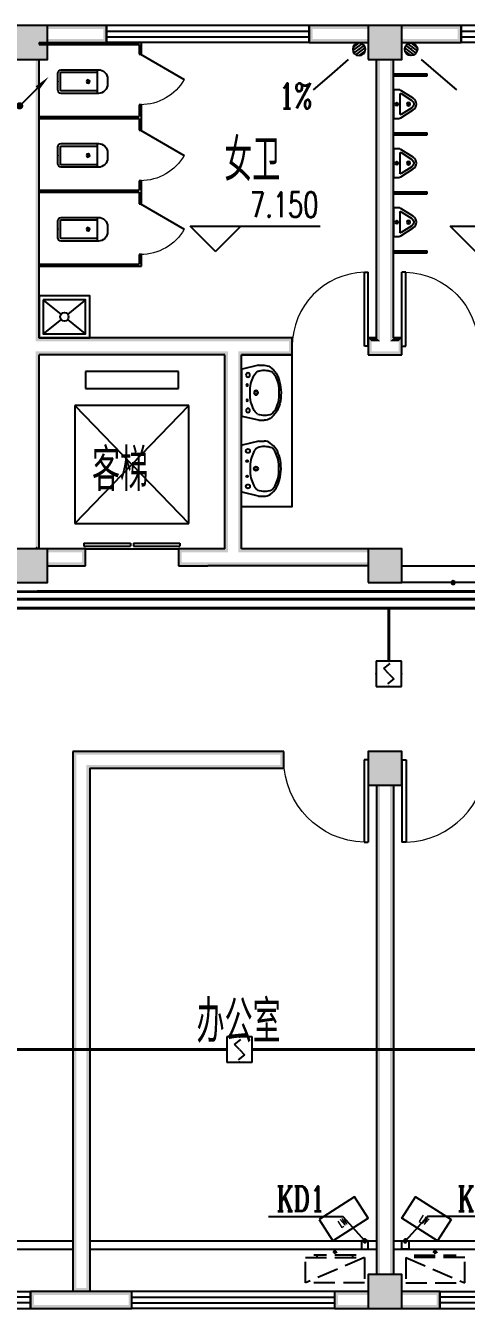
# Model space of a CAD drawing. Extents: x 6250600 to 6678662, y -692028 to -290561.
# Drawn here: x 6572943 to 6578165, y -496688 to -481488 of the extents above; entities that cross this region are included whole.
import ezdxf
from ezdxf.enums import TextEntityAlignment as Align

# ---------------------------------------------------------------- set-up
doc = ezdxf.new("R2010")
doc.units = 0
doc.header["$LTSCALE"] = 1000
doc.header["$MEASUREMENT"] = 0
doc.linetypes.add('DASH', pattern=[0.35, 0.25, -0.1])
doc.layers.get('0').update_dxf_attribs({"linetype": 'CONTINUOUS'})
for name, color, linetype in [('EQUIP-消防', 3, 'CONTINUOUS'), ('LWIRE', 4, 'CONTINUOUS'), ('PUB_HATCH', 8, 'CONTINUOUS'), ('WIRE-消防', 5, 'CONTINUOUS'), ('WIRE-照明', 1, 'CONTINUOUS'), ('建筑底图', 251, 'CONTINUOUS'), ('排水', 221, 'CONTINUOUS')]:
    doc.layers.add(name, color=color, linetype=linetype)
doc.styles.add('_TCH_AXIS', font='COMPLEX', dxfattribs={"bigfont": 'GBCBIG'})
doc.styles.add('_TCH_DIM', font='SIMPLEX', dxfattribs={"bigfont": 'GBCBIG'})
doc.styles.add('_TCH_LABEL', font='COMPLEX', dxfattribs={"bigfont": 'GBCBIG'})
doc.styles.add('DIM_FONT', font='SIMPLEX', dxfattribs={"width": 0.7, "bigfont": 'GBCBIG'})
doc.styles.add('schuco', font='sceie.shx', dxfattribs={"width": 0.7, "bigfont": 'sceic.shx'})
doc.styles.get("Standard").update_dxf_attribs({"font": 'GBENOR', "bigfont": 'GBCBIG'})
doc.styles.add('TG_LINETYPE', font='SIMPLEX', dxfattribs={"width": 0.8, "height": 3, "bigfont": 'HZTXT'})
doc.linetypes.add('TG_F', pattern='A,2,-0.4,["F",TG_LINETYPE,S=0.1,R=0,X=-0.28,Y=-0.15],0', length=2.4)

# ---------------------------------------------------------------- blocks, each defined once
blk = doc.blocks.new('$Equip$00002649')
for p, q in [((-0.5, 0.5), (-0.5, -0.5)), ((0.5, 0.5), (-0.5, 0.5)), ((-0.2, 0.2), (0.05, 0.4)), ((0, 0), (-0.2, 0.2)), ((0, 0), (0.2, -0.2)), ((0.5, -0.5), (0.5, 0.5)), ((-0.5, -0.5), (0.5, -0.5)), ((0.2, -0.2), (-0.05, -0.4))]:
    blk.add_line(p, q)
at = {"const_width": 0.04}
blk.add_lwpolyline([(-0.5, 0.5), (0.5, 0.5), (0.5, -0.5), (-0.5, -0.5), (-0.5, 0.5), (0.5, 0.5)], dxfattribs=at)
for p in [(-0.5, 0), (0, 0.5), (0.5, 0), (0, -0.5)]:
    blk.add_point(p)
at = {"color": 7, "flags": 1}
for tag, height, p in [('A', 0.00002, (0, 0)), ('B', 0.4, (0.762, -0.208))]:
    blk.add_attdef(tag, text='', height=height, dxfattribs=at).set_placement(p, align=Align.MIDDLE_CENTER)
blk = doc.blocks.new('$TelecSys$00000079')
for p, q in [((0.7, 0.7), (0, 0)), ((0.104, 0.104), (0.104, 0.104)), ((-0.104, -0.104), (-0.104, -0.104))]:
    blk.add_line(p, q)
at = {"const_width": 0.142}
blk.add_lwpolyline([(-0.071, 0, 1), (0.071, 0, 1)], format="xyb", close=True, dxfattribs=at)
blk.add_solid([(0.63, 0.77), (0.77, 0.63), (1.15, 1.15)])
at = {"width": 0.8, "flags": 9}
blk.add_attdef('A', (0, 0), '', height=0.00002, dxfattribs=at)
blk = doc.blocks.new('_LV12')
for p, q in [((-250, -50), (-39, -219)), ((39, -219), (250, -50)), ((-250, -450), (-39, -281)), ((39, -281), (250, -450))]:
    blk.add_line(p, q)
for points in [[(300, -500), (300, 0), (-300, 0), (-300, -500)], [(250, -450), (250, -50), (-250, -50), (-250, -450)]]:
    blk.add_lwpolyline(points, close=True)
blk.add_circle((0, -250), 50)
blk = doc.blocks.new('$plan$00000344')
for p, q in [((-280, -10), (-280, 0)), ((280, 0), (280, -10)), ((-251, -189), (-251, -186)), ((-248, -183), (-250, -185))]:
    blk.add_line(p, q)
for points in [[(-280, 0), (280, 0)], [(-326, -200), (-280, -5)], [(326, -204), (280, -5)]]:
    blk.add_lwpolyline(points)
for points in [[(253, -188, 0.098208), (193, -141, 0.066287), (110, -111, 0.052428), (0, -100, 0.052428), (-110, -111, 0.066287), (-193, -141, 0.093876), (-251, -186, 0.171377)], [(-326, -200, 0.008223), (-326, -204, 0.149285)], [(-326, -266, 0.149285), (-304, -337, 0.107079), (-231, -408, 0.075625), (-131, -450, 0.062436), (-1, -467, 0.062436), (130, -452, 0.075625), (230, -410, 0.107079), (304, -339, 0.149285), (326, -268, 0.005205), (326, -266, 0.086596)], [(-250, -358, 0.091341), (-193, -401, 0.066287), (-110, -431, 0.052428), (0, -442, 0.052428), (110, -431, 0.066287), (193, -401, 0.091756), (250, -358, 0.171377)]]:
    blk.add_lwpolyline(points, format="xyb")
at = {"flags": 128}
for points in [[(-326, -204), (-326, -268)], [(326, -204), (326, -268)]]:
    blk.add_lwpolyline(points, dxfattribs=at)
for points in [[(-253, -188, 0.172546), (-250, -358, 0.726395)], [(253, -188, -0.172546), (250, -358, -0.726395)]]:
    blk.add_lwpolyline(points, format="xyb", dxfattribs=at)
for centre, radius in [((-210, -75), 24), ((-210, -75), 24), ((-210, -75), 24), ((-90, -65), 10), ((0, -170), 25), ((90, -65), 10), ((210, -75), 24)]:
    blk.add_circle(centre, radius)
at = {"lineweight": 13}
blk.add_circle((0, -170), 15, dxfattribs=at)
blk.add_arc((-250, -186), 1, 131.3224, 180)
blk = doc.blocks.new('$lvtry$00000200')
at = {"color": 0}
for p, q in [((-110, -40), (-110, -470)), ((100, -30), (-100, -30)), ((110, -470), (110, -40))]:
    blk.add_line(p, q, dxfattribs=at)
blk.add_lwpolyline([(100, 0), (-100, 0, 0.414214), (-140, -40), (-140, -480, 0.414214), (-30, -590), (30, -590, 0.414214), (140, -480), (140, -40, 0.414214)], format="xyb", close=True, dxfattribs=at)
blk.add_lwpolyline([(140, -470), (-140, -470)], dxfattribs=at)
blk.add_circle((0, -359), 20, dxfattribs=at)
for centre, start, end in [((-100, -40), 90, 180), ((100, -40), 0, 90)]:
    blk.add_arc(centre, 10, start, end, dxfattribs=at)
for p in [(0, 0), (0, -359)]:
    blk.add_point(p, dxfattribs=at)
blk = doc.blocks.new('$TCHSYS$APDOOR2D')
blk.add_line((0.5, 0), (0, 0.866))
at = {"lineweight": 13}
blk.add_arc((0.5, 0), 1, 120, 180, dxfattribs=at)
blk = doc.blocks.new('$lvtry$00000221')
at = {"color": 0}
for p, q in [((-124, -91), (-43, -216)), ((-116, -76), (116, -76)), ((43, -216), (124, -91))]:
    blk.add_line(p, q, dxfattribs=at)
blk.add_lwpolyline([(69, -231, -0.57735), (-69, -231), (-162, -88, -0.145378), (-170, -61), (-170, 0), (170, 0), (170, -61, -0.145378), (162, -88)], format="xyb", close=True, dxfattribs=at)
for centre, radius in [((0, -38), 17.7), ((0, -177), 20)]:
    blk.add_circle(centre, radius, dxfattribs=at)
for centre, radius, start, end in [((-116, -86), 10, 90, 213.0863), ((116, -86), 10, 326.9137, 90), ((0, -191), 50, 210, 330)]:
    blk.add_arc(centre, radius, start, end, dxfattribs=at)
for p in [(0, -38), (0, -177)]:
    blk.add_point(p, dxfattribs=at)
blk = doc.blocks.new('A$C2E081725')
at = {"linetype": 'DASH'}
for p, q in [((700, 94), (0, 394)), ((600, 64), (100, 64)), ((138, 94), (138, 64)), ((350, 8), (327, 39)), ((350, 49), (350, 0)), ((350, 8), (373, 39)), ((563, 94), (563, 64))]:
    blk.add_line(p, q, dxfattribs=at)
blk.add_lwpolyline([(0, 394), (0, 94), (700, 94), (700, 394)], close=True, dxfattribs=at)
blk = doc.blocks.new('$lvtry$00000171')
at = {"layer": '排水'}
for p, q in [((-74, 11), (-11, 74)), ((-70, -27), (27, 70)), ((-53, -53), (53, 53)), ((-27, -70), (70, 27)), ((11, -74), (74, -11))]:
    blk.add_line(p, q, dxfattribs=at)
blk.add_circle((0, 0), 75, dxfattribs=at)
blk.add_point((0, 0), dxfattribs=at)
blk = doc.blocks.new('_FZH')
blk.add_lwpolyline([(-0.5, -0.5), (0.5, -0.5), (0.5, 0.5), (-0.5, 0.5)], close=True)
at = {"layer": 'PUB_HATCH'}
blk.add_solid([(-0.5, -0.5), (0.5, -0.5), (-0.5, 0.5), (0.5, 0.5)], dxfattribs=at)
blk = doc.blocks.new('$WINLIB2D$00000001')
at = {"color": 0}
for points in [[(-0.5, 0.5), (-0.5, -0.5)], [(-0.5, 0.5), (0.5, 0.5)], [(0.5, -0.5), (0.5, 0.5)], [(0.5, 0.1667), (-0.5, 0.1667)], [(0.5, -0.1667), (-0.5, -0.1667)], [(-0.5, -0.5), (0.5, -0.5)]]:
    blk.add_lwpolyline(points, dxfattribs=at)
blk = doc.blocks.new('$DorLib2D$00000001')
for p, q in [((0.45, 0.975), (0.5, 0.975)), ((0.45, 0), (0.45, 0.975)), ((0.5, 0), (0.5, 0.975)), ((0.5, 0), (0.45, 0))]:
    blk.add_line(p, q)
at = {"lineweight": 13}
blk.add_arc((0.475, 0), 0.975, 91.4693, 180, dxfattribs=at)
blk = doc.blocks.new('$TCHSYS$LDOR22D')
for p, q in [((-0.517, 0.833), (-0.017, 0.833)), ((-0.517, 0.833), (-0.517, 0.667)), ((-0.017, 0.833), (-0.017, 0.667)), ((0.017, 0.833), (0.017, 0.667)), ((0.017, 0.833), (0.517, 0.833)), ((0.517, 0.833), (0.517, 0.667)), ((-0.517, 0.667), (-0.017, 0.667)), ((0.017, 0.667), (0.517, 0.667)), ((-0.5, 0.5), (0.5, 0.5))]:
    blk.add_line(p, q)

msp = doc.modelspace()

# ---------------------------------------------------------------- hatches: boundary and pattern name
at = {"layer": '建筑底图'}
for points in [[(6573202.6, -481487.6), (6572802.6, -481487.6), (6572842.6, -481527.6), (6573162.6, -481527.6)], [(6573202.6, -481887.6), (6573202.6, -481487.6), (6573162.6, -481527.6), (6573162.6, -481847.6)], [(6573202.6, -481487.6), (6573202.6, -481527.6), (6573862.6, -481527.6), (6573902.6, -481487.6)], [(6573902.6, -481687.6), (6573902.6, -481487.6), (6573862.6, -481527.6), (6573862.6, -481647.6)], [(6577002.6, -481527.6), (6577002.6, -481487.6), (6576302.6, -481487.6), (6576342.6, -481527.6)], [(6576302.6, -481487.6), (6576302.6, -481687.6), (6576342.6, -481647.6), (6576342.6, -481527.6)], [(6577402.6, -481487.6), (6577002.6, -481487.6), (6577042.6, -481527.6), (6577362.6, -481527.6)], [(6577002.6, -481487.6), (6577002.6, -481887.6), (6577042.6, -481847.6), (6577042.6, -481527.6)], [(6577402.6, -481887.6), (6577402.6, -481487.6), (6577362.6, -481527.6), (6577362.6, -481847.6)], [(6577402.6, -481487.6), (6577402.6, -481527.6), (6578062.6, -481527.6), (6578102.6, -481487.6)], [(6578102.6, -481687.6), (6578102.6, -481487.6), (6578062.6, -481527.6), (6578062.6, -481647.6)], [(6573202.6, -481647.6), (6573202.6, -481687.6), (6573902.6, -481687.6), (6573862.6, -481647.6)], [(6577002.6, -481687.6), (6577002.6, -481647.6), (6576342.6, -481647.6), (6576302.6, -481687.6)], [(6577402.6, -481647.6), (6577402.6, -481687.6), (6578102.6, -481687.6), (6578062.6, -481647.6)], [(6572802.6, -481887.6), (6573202.6, -481887.6), (6573162.6, -481847.6), (6572842.6, -481847.6)], [(6573102.6, -481887.6), (6573062.6, -481887.6), (6573062.6, -485227.6), (6573102.6, -485187.6)], [(6577002.6, -481887.6), (6577402.6, -481887.6), (6577362.6, -481847.6), (6577042.6, -481847.6)], [(6577142.6, -481887.6), (6577102.6, -481887.6), (6577102.6, -485187.6), (6577142.6, -485227.6)], [(6577302.6, -481887.6), (6577262.6, -481887.6), (6577262.6, -485227.6), (6577302.6, -485187.6)], [(6575102.6, -485187.6), (6573102.6, -485187.6), (6573062.6, -485227.6), (6575102.6, -485227.6)], [(6575402.6, -485187.6), (6575102.6, -485187.6), (6575102.6, -485227.6), (6575402.6, -485227.6)], [(6576102.6, -485187.6), (6575402.6, -485187.6), (6575402.6, -485227.6), (6576062.6, -485227.6)], [(6576102.6, -485387.6), (6576102.6, -485187.6), (6576062.6, -485227.6), (6576062.6, -485347.6)], [(6577102.6, -485187.6), (6577002.6, -485187.6), (6577042.6, -485227.6), (6577142.6, -485227.6)], [(6577002.6, -485187.6), (6577002.6, -485387.6), (6577042.6, -485347.6), (6577042.6, -485227.6)], [(6577402.6, -485187.6), (6577302.6, -485187.6), (6577262.6, -485227.6), (6577362.6, -485227.6)], [(6577402.6, -485387.6), (6577402.6, -485187.6), (6577362.6, -485227.6), (6577362.6, -485347.6)], [(6575102.6, -485387.6), (6573102.6, -485387.6), (6573062.6, -485347.6), (6575102.6, -485347.6)], [(6573062.6, -487687.6), (6573102.6, -487687.6), (6573102.6, -485387.6), (6573062.6, -485347.6)], [(6575302.6, -485387.6), (6575102.6, -485387.6), (6575102.6, -485347.6), (6575342.6, -485347.6)], [(6575302.6, -487687.6), (6575302.6, -485387.6), (6575342.6, -485347.6), (6575342.6, -487727.6)], [(6575502.6, -487687.6), (6575502.6, -485387.6), (6575462.6, -485347.6), (6575462.6, -487727.6)], [(6575502.6, -485387.6), (6576102.6, -485387.6), (6576062.6, -485347.6), (6575462.6, -485347.6)], [(6577002.6, -485387.6), (6577202.6, -485387.6), (6577202.6, -485347.6), (6577042.6, -485347.6)], [(6577202.6, -485387.6), (6577402.6, -485387.6), (6577362.6, -485347.6), (6577202.6, -485347.6)], [(6573202.6, -487687.6), (6572802.6, -487687.6), (6572842.6, -487727.6), (6573162.6, -487727.6)], [(6573046, -487687.6), (6573102.6, -487687.6), (6573074.3, -487659.3)], [(6573202.6, -488087.6), (6573202.6, -487687.6), (6573162.6, -487727.6), (6573162.6, -488047.6)], [(6573202.6, -487687.6), (6573202.6, -487727.6), (6573612.6, -487727.6), (6573652.6, -487687.6)], [(6573652.6, -487887.6), (6573652.6, -487687.6), (6573612.6, -487727.6), (6573612.6, -487847.6)], [(6575102.6, -487687.6), (6574752.6, -487687.6), (6574792.6, -487727.6), (6575102.6, -487727.6)], [(6574752.6, -487687.6), (6574752.6, -487887.6), (6574792.6, -487847.6), (6574792.6, -487727.6)], [(6575302.6, -487687.6), (6575102.6, -487687.6), (6575102.6, -487727.6), (6575342.6, -487727.6)], [(6577002.6, -487727.6), (6577002.6, -487687.6), (6575502.6, -487687.6), (6575462.6, -487727.6)], [(6577402.6, -487687.6), (6577002.6, -487687.6), (6577042.6, -487727.6), (6577362.6, -487727.6)], [(6577002.6, -487687.6), (6577002.6, -488087.6), (6577042.6, -488047.6), (6577042.6, -487727.6)], [(6577402.6, -488087.6), (6577402.6, -487687.6), (6577362.6, -487727.6), (6577362.6, -488047.6)], [(6573202.6, -487847.6), (6573202.6, -487887.6), (6573652.6, -487887.6), (6573612.6, -487847.6)], [(6574752.6, -487887.6), (6575102.6, -487887.6), (6575102.6, -487847.6), (6574792.6, -487847.6)], [(6575402.6, -487887.6), (6575102.6, -487887.6), (6575102.6, -487847.6), (6575402.6, -487847.6)], [(6577002.6, -487887.6), (6577002.6, -487847.6), (6575402.6, -487847.6), (6575402.6, -487887.6)], [(6572802.6, -488087.6), (6573202.6, -488087.6), (6573162.6, -488047.6), (6572842.6, -488047.6)], [(6577002.6, -488087.6), (6577402.6, -488087.6), (6577362.6, -488047.6), (6577042.6, -488047.6)], [(6576002.6, -490087.6), (6573502.6, -490087.6), (6573542.6, -490127.6), (6575962.6, -490127.6)], [(6573502.6, -490087.6), (6573502.6, -496487.6), (6573542.6, -496487.6), (6573542.6, -490127.6)], [(6576002.6, -490287.6), (6576002.6, -490087.6), (6575962.6, -490127.6), (6575962.6, -490247.6)], [(6577402.6, -490087.6), (6577002.6, -490087.6), (6577042.6, -490127.6), (6577362.6, -490127.6)], [(6577002.6, -490087.6), (6577002.6, -490487.6), (6577042.6, -490447.6), (6577042.6, -490127.6)], [(6577402.6, -490487.6), (6577402.6, -490087.6), (6577362.6, -490127.6), (6577362.6, -490447.6)], [(6573702.6, -490287.6), (6576002.6, -490287.6), (6575962.6, -490247.6), (6573662.6, -490247.6)], [(6573702.6, -490287.6), (6573702.6, -496487.6), (6573662.6, -496487.6), (6573662.6, -490247.6)], [(6577002.6, -490487.6), (6577402.6, -490487.6), (6577362.6, -490447.6), (6577042.6, -490447.6)], [(6577102.6, -496287.6), (6577142.6, -496287.6), (6577142.6, -490487.6), (6577102.6, -490487.6)], [(6577262.6, -496287.6), (6577302.6, -496287.6), (6577302.6, -490487.6), (6577262.6, -490487.6)], [(6577402.6, -496287.6), (6577002.6, -496287.6), (6577042.6, -496327.6), (6577362.6, -496327.6)], [(6577002.6, -496287.6), (6577002.6, -496687.6), (6577042.6, -496647.6), (6577042.6, -496327.6)], [(6577402.6, -496687.6), (6577402.6, -496287.6), (6577362.6, -496327.6), (6577362.6, -496647.6)], [(6573602.6, -496487.6), (6573002.6, -496487.6), (6573042.6, -496527.6), (6573602.6, -496527.6)], [(6573002.6, -496487.6), (6573002.6, -496687.6), (6573042.6, -496647.6), (6573042.6, -496527.6)], [(6573702.6, -496487.6), (6573502.6, -496487.6), (6573502.6, -496447.6), (6573702.6, -496447.6)], [(6574202.6, -496487.6), (6573602.6, -496487.6), (6573602.6, -496527.6), (6574162.6, -496527.6)], [(6574202.6, -496687.6), (6574202.6, -496487.6), (6574162.6, -496527.6), (6574162.6, -496647.6)], [(6577002.6, -496527.6), (6577002.6, -496487.6), (6576602.6, -496487.6), (6576642.6, -496527.6)], [(6576602.6, -496487.6), (6576602.6, -496687.6), (6576642.6, -496647.6), (6576642.6, -496527.6)], [(6577402.6, -496487.6), (6577402.6, -496527.6), (6577812.6, -496527.6), (6577852.6, -496487.6)], [(6577852.6, -496687.6), (6577852.6, -496487.6), (6577812.6, -496527.6), (6577812.6, -496647.6)], [(6573002.6, -496687.6), (6573602.6, -496687.6), (6573602.6, -496647.6), (6573042.6, -496647.6)], [(6573602.6, -496687.6), (6574202.6, -496687.6), (6574162.6, -496647.6), (6573602.6, -496647.6)], [(6577002.6, -496687.6), (6577002.6, -496647.6), (6576642.6, -496647.6), (6576602.6, -496687.6)], [(6577002.6, -496687.6), (6577402.6, -496687.6), (6577362.6, -496647.6), (6577042.6, -496647.6)], [(6577402.6, -496647.6), (6577402.6, -496687.6), (6577852.6, -496687.6), (6577812.6, -496647.6)]]:
    msp.add_hatch(color=256, dxfattribs=at).paths.add_polyline_path(points)

# ---------------------------------------------------------------- linework, layer by layer
at = {"layer": 'WIRE-消防', "color": 3, "linetype": 'TG_F', "const_width": 35}
msp.add_lwpolyline([(6570589.3, -488284.1), (6581397.4, -488284.1)], dxfattribs=at)
at = {"layer": 'WIRE-消防', "color": 5, "linetype": 'Continuous', "const_width": 35}
for points in [[(6570628.5, -488391), (6581397.4, -488391)], [(6577247, -489017.1), (6577247, -488391)], [(6575326.2, -493621.6), (6572108.5, -493621.6)], [(6580577.1, -493621.6), (6575626.2, -493621.6)]]:
    msp.add_lwpolyline(points, dxfattribs=at)
at = {"layer": 'WIRE-照明', "color": 1, "linetype": 'DASH', "const_width": 35}
msp.add_lwpolyline([(6570576.6, -488195.4), (6581397.4, -488192)], dxfattribs=at)
at = {"layer": '建筑底图'}
for p, q in [((6573902.6, -481487.6), (6573202.6, -481487.6)), ((6573902.6, -481687.6), (6573902.6, -481487.6)), ((6577002.6, -481487.6), (6576302.6, -481487.6)), ((6576302.6, -481487.6), (6576302.6, -481687.6)), ((6578102.6, -481487.6), (6577402.6, -481487.6)), ((6578102.6, -481687.6), (6578102.6, -481487.6)), ((6573102.6, -481687.6), (6573102.6, -481712.6)), ((6573102.6, -481687.6), (6574315.1, -481687.6)), ((6573202.6, -481687.6), (6573902.6, -481687.6)), ((6574315.1, -481825.1), (6574315.1, -481687.6)), ((6576302.6, -481687.6), (6577002.6, -481687.6)), ((6577402.6, -481687.6), (6578102.6, -481687.6)), ((6573102.6, -481712.6), (6574290.1, -481712.6)), ((6574290.1, -481712.6), (6574290.1, -481825.1)), ((6574290.1, -481825.1), (6574315.1, -481825.1)), ((6573102.6, -485187.6), (6573102.6, -481887.6)), ((6577102.6, -485187.6), (6577102.6, -481887.6)), ((6577302.6, -485187.6), (6577302.6, -481887.6)), ((6577302.6, -482082), (6577302.6, -482057)), ((6577302.6, -482057), (6577702.6, -482057)), ((6577302.6, -482082), (6577702.6, -482082)), ((6577702.6, -482082), (6577702.6, -482057)), ((6574290.1, -482425.1), (6574290.1, -482562.6)), ((6574315.1, -482425.1), (6574290.1, -482425.1)), ((6574315.1, -482575.1), (6574315.1, -482425.1)), ((6573102.6, -482562.6), (6573102.6, -482587.6)), ((6573102.6, -482562.6), (6574290.1, -482562.6)), ((6573102.6, -482587.6), (6574290.1, -482587.6)), ((6574290.1, -482587.6), (6574290.1, -482725.1)), ((6574315.1, -482725.1), (6574315.1, -482575.1)), ((6574290.1, -482725.1), (6574315.1, -482725.1)), ((6577302.6, -482781.4), (6577302.6, -482756.4)), ((6577302.6, -482756.4), (6577702.6, -482756.4)), ((6577302.6, -482781.4), (6577702.6, -482781.4)), ((6577702.6, -482781.4), (6577702.6, -482756.4)), ((6574290.1, -483325.1), (6574290.1, -483437.6)), ((6574315.1, -483325.1), (6574290.1, -483325.1)), ((6574315.1, -483450.1), (6574315.1, -483325.1)), ((6573102.6, -483437.6), (6573102.6, -483462.6)), ((6573102.6, -483437.6), (6574290.1, -483437.6)), ((6573102.6, -483462.6), (6574290.1, -483462.6)), ((6574290.1, -483462.6), (6574290.1, -483600.1)), ((6574315.1, -483600.1), (6574315.1, -483450.1)), ((6577302.6, -483480.9), (6577302.6, -483455.9)), ((6577302.6, -483455.9), (6577702.6, -483455.9)), ((6577302.6, -483480.9), (6577702.6, -483480.9)), ((6577702.6, -483480.9), (6577702.6, -483455.9)), ((6574290.1, -483600.1), (6574315.1, -483600.1)), ((6575192.1, -484162.8), (6574892.1, -483862.8)), ((6574892.1, -483862.8), (6576432.4, -483862.8)), ((6575192.1, -484162.8), (6575492.1, -483862.8)), ((6578274.1, -484162.8), (6577974.1, -483862.8)), ((6577974.1, -483862.8), (6579514.3, -483862.8)), ((6574290.1, -484200.1), (6574290.1, -484312.6)), ((6574315.1, -484200.1), (6574290.1, -484200.1)), ((6574315.1, -484337.6), (6574315.1, -484200.1)), ((6577302.6, -484180.4), (6577302.6, -484155.4)), ((6577302.6, -484155.4), (6577702.6, -484155.4)), ((6577302.6, -484180.4), (6577702.6, -484180.4)), ((6577702.6, -484180.4), (6577702.6, -484155.4)), ((6573102.6, -484312.6), (6573102.6, -484337.6)), ((6573102.6, -484312.6), (6574290.1, -484312.6)), ((6573102.6, -484337.6), (6574315.1, -484337.6)), ((6575102.6, -485187.6), (6573102.6, -485187.6)), ((6575402.6, -485187.6), (6575102.6, -485187.6)), ((6576102.6, -485187.6), (6575402.6, -485187.6)), ((6576102.6, -485387.6), (6576102.6, -485187.6)), ((6577102.6, -485187.6), (6577002.6, -485187.6)), ((6577002.6, -485187.6), (6577002.6, -485387.6)), ((6577402.6, -485187.6), (6577302.6, -485187.6)), ((6577402.6, -485387.6), (6577402.6, -485187.6)), ((6575102.6, -485387.6), (6573102.6, -485387.6)), ((6573102.6, -487687.6), (6573102.6, -485387.6)), ((6575302.6, -485387.6), (6575102.6, -485387.6)), ((6575302.6, -487687.6), (6575302.6, -485387.6)), ((6575502.6, -487687.6), (6575502.6, -485387.6)), ((6575502.6, -485387.6), (6576102.6, -485387.6)), ((6577002.6, -485387.6), (6577202.6, -485387.6)), ((6577202.6, -485387.6), (6577402.6, -485387.6)), ((6574752.6, -485587.6), (6573652.6, -485587.6)), ((6573652.6, -485587.6), (6573652.6, -485787.6)), ((6574752.6, -485787.6), (6574752.6, -485587.6)), ((6573652.6, -485787.6), (6574752.6, -485787.6)), ((6573527.6, -487387.6), (6574877.6, -485987.6)), ((6573527.6, -485987.6), (6574877.6, -487387.6)), ((6574877.6, -485987.6), (6573527.6, -485987.6)), ((6573527.6, -485987.6), (6573527.6, -487387.6)), ((6574877.6, -487387.6), (6574877.6, -485987.6)), ((6573527.6, -487387.6), (6574877.6, -487387.6)), ((6573652.6, -487687.6), (6573202.6, -487687.6)), ((6573652.6, -487887.6), (6573652.6, -487687.6)), ((6575102.6, -487687.6), (6574752.6, -487687.6)), ((6574752.6, -487687.6), (6574752.6, -487887.6)), ((6575302.6, -487687.6), (6575102.6, -487687.6)), ((6577002.6, -487687.6), (6575502.6, -487687.6)), ((6573202.6, -487887.6), (6573652.6, -487887.6)), ((6574752.6, -487887.6), (6575102.6, -487887.6)), ((6575402.6, -487887.6), (6575102.6, -487887.6)), ((6577002.6, -487887.6), (6575402.6, -487887.6)), ((6577402.6, -487887.6), (6578602.6, -487887.6)), ((6578602.6, -488087.6), (6577402.6, -488087.6)), ((6576002.6, -490087.6), (6573502.6, -490087.6)), ((6573502.6, -490087.6), (6573502.6, -496487.6)), ((6576002.6, -490287.6), (6576002.6, -490087.6)), ((6573702.6, -490287.6), (6576002.6, -490287.6)), ((6573702.6, -490287.6), (6573702.6, -496487.6)), ((6577102.6, -490487.6), (6577102.6, -496287.6)), ((6577302.6, -490487.6), (6577302.6, -496287.6)), ((6570102.6, -495887.6), (6573502.6, -495887.6)), ((6573702.6, -495887.6), (6577102.6, -495887.6)), ((6577302.6, -495887.6), (6580802.6, -495887.6)), ((6570102.6, -495987.6), (6573502.6, -495987.6)), ((6573702.6, -495987.6), (6577102.6, -495987.6)), ((6577302.6, -495987.6), (6580802.6, -495987.6)), ((6573602.6, -496487.6), (6573002.6, -496487.6)), ((6573002.6, -496487.6), (6573002.6, -496687.6)), ((6573702.6, -496487.6), (6573502.6, -496487.6)), ((6574202.6, -496487.6), (6573602.6, -496487.6)), ((6574202.6, -496687.6), (6574202.6, -496487.6)), ((6577002.6, -496487.6), (6576602.6, -496487.6)), ((6576602.6, -496487.6), (6576602.6, -496687.6)), ((6577852.6, -496487.6), (6577402.6, -496487.6)), ((6577852.6, -496687.6), (6577852.6, -496487.6)), ((6573002.6, -496687.6), (6573602.6, -496687.6)), ((6573602.6, -496687.6), (6574202.6, -496687.6)), ((6576602.6, -496687.6), (6577002.6, -496687.6)), ((6577402.6, -496687.6), (6577852.6, -496687.6))]:
    msp.add_line(p, q, dxfattribs=at)
for points in [[(6576354.3, -482249.6), (6576543.5, -482084.6), (6576769.7, -481887.5)], [(6578050.9, -482249.6), (6577861.6, -482084.6), (6577635.5, -481887.5)], [(6575502.6, -487187.6), (6576102.6, -487187.6), (6576102.6, -485387.6), (6575502.6, -485387.6)], [(6575819.9, -495597.7), (6576701, -495597.7), (6576962.6, -495887.6)], [(6578685.2, -495597.7), (6577704.2, -495597.7), (6577442.6, -495887.6)]]:
    msp.add_lwpolyline(points, dxfattribs=at)
for points in [[(6578000.5, -488069.3, 1), (6578016.8, -488105.9, 1)], [(6576949.2, -495872.7, 1), (6576976, -495902.4, 1)], [(6577456, -495872.7, 1), (6577429.2, -495902.4, 1)]]:
    msp.add_lwpolyline(points, format="xyb", close=True, dxfattribs=at)
for points in [[(6576419.8, -495635.2), (6576581.9, -495887.6), (6577002.6, -495617.4), (6576840.4, -495364.9)], [(6577985.4, -495635.2), (6577823.3, -495887.6), (6577402.6, -495617.4), (6577564.7, -495364.9)], [(6576922.6, -495987.6), (6577002.6, -495987.6), (6577002.6, -495887.6), (6576922.6, -495887.6)], [(6577482.6, -495987.6), (6577402.6, -495987.6), (6577402.6, -495887.6), (6577482.6, -495887.6)]]:
    msp.add_lwpolyline(points, close=True, dxfattribs=at)

# ---------------------------------------------------------------- block references
at = {"layer": 'EQUIP-消防', "color": 1, "xscale": 300, "yscale": 300, "zscale": 300}
for p in [(6577247, -489167.1), (6575476.2, -493621.6)]:
    msp.add_blockref('$Equip$00002649', p, dxfattribs=at)
at = {"layer": 'LWIRE', "color": 1, "xscale": 300, "yscale": 300, "zscale": 300}
msp.add_blockref('$TelecSys$00000079', (6572872.8, -482437.6), dxfattribs=at)
at = {"layer": '建筑底图'}
for name, p, xscale, yscale, zscale in [('_FZH', (6573002.6, -481687.6), 400, 400, 400), ('_FZH', (6577202.6, -481687.6), 400, 400, 400), ('_FZH', (6573002.6, -487887.6), 400, 400, 400), ('_FZH', (6577202.6, -487887.6), 400, 400, 400), ('$DorLib2D$00000001', (6576502.6, -490187.6), 1000, -1000, 1000), ('_FZH', (6577202.6, -490287.6), 400, 400, 400), ('$DorLib2D$00000001', (6577902.6, -490187.6), -1000, -1000, -1000), ('_FZH', (6577202.6, -496487.6), 400, 400, 400)]:
    msp.add_blockref(name, p, dxfattribs=dict(at, xscale=xscale, yscale=yscale, zscale=zscale))
for name, p, xscale, yscale, zscale, rotation in [('$WINLIB2D$00000001', (6575102.6, -481587.6), -2400, -199.999998777872, -2400, 6.839720789741932e-08), ('$WINLIB2D$00000001', (6579302.6, -481587.6), -2400, -200.0000044407789, -2400, 7.231655274608784e-09), ('$TCHSYS$APDOOR2D', (6574302.6, -482125.1), -600, 600, 25, 270), ('$TCHSYS$APDOOR2D', (6574302.6, -483025.1), -600, 600, 25, 270), ('$TCHSYS$APDOOR2D', (6574302.6, -483900.1), -600, 600, 25, 270), ('$DorLib2D$00000001', (6576552.6, -485287.6), -900, -900, -900, 180), ('$DorLib2D$00000001', (6577852.6, -485287.6), 900, -900, 900, 180.0000000457569), ('$TCHSYS$LDOR22D', (6574202.6, -487787.6), -1100, -199.9999999713618, -1100, 180), ('$WINLIB2D$00000001', (6571802.6, -496587.6), -2400, -199.9999949552584, -2400, 180), ('$WINLIB2D$00000001', (6575402.6, -496587.6), 2400, -200.0000048198272, 2400, 180.0000000469612), ('$WINLIB2D$00000001', (6579052.6, -496587.6), -2400, -200.0000048198272, -2400, 180.0000000469611)]:
    msp.add_blockref(name, p, dxfattribs=dict(at, xscale=xscale, yscale=yscale, zscale=zscale, rotation=rotation))
at = {"layer": '建筑底图', "yscale": -1}
for name, p, rotation in [('$lvtry$00000171', (6576894.3, -481767.5), 81.34549654432831), ('$lvtry$00000200', (6573324.7, -482150.1), 269.9999999999155), ('$lvtry$00000200', (6573324.7, -483025.1), 269.9999999999155), ('$lvtry$00000200', (6573324.7, -483900.1), 269.9999999999155), ('$plan$00000344', (6575502.6, -485837.6), 270)]:
    msp.add_blockref(name, p, dxfattribs=dict(at, rotation=rotation))
at = {"layer": '建筑底图', "xscale": -1, "yscale": -1, "rotation": 278.6545034556717}
msp.add_blockref('$lvtry$00000171', (6577510.9, -481767.5), dxfattribs=at)
at = {"layer": '建筑底图', "xscale": -1}
for name, p, rotation in [('$lvtry$00000221', (6577302.6, -482417), 90), ('$lvtry$00000221', (6577302.6, -483116.5), 90), ('$lvtry$00000221', (6577302.6, -483816), 90), ('A$C2E081725', (6576258.6, -495992.1), 180)]:
    msp.add_blockref(name, p, dxfattribs=dict(at, rotation=rotation))
at = {"layer": '建筑底图'}
for name, p, rotation in [('_LV12', (6573402.6, -485187.6), 180), ('$plan$00000344', (6575502.6, -486737.6), 90), ('A$C2E081725', (6578146.5, -495992.1), 180)]:
    msp.add_blockref(name, p, dxfattribs=dict(at, rotation=rotation))

# ---------------------------------------------------------------- texts
for s, height, style, width, p in [('1%', 297.5, '_TCH_AXIS', 0.705882, (6575945.2, -482467.4)), ('女卫', 500, 'schuco', 0.7, (6575297.3, -483330.1)), ('7.150', 297.5, '_TCH_DIM', 0.705882, (6575602.4, -483757.8)), ('客梯', 500, 'schuco', 0.7, (6573729.7, -487002.3)), ('办公室', 500, 'schuco', 0.7, (6574967.8, -493539.3)), ('KD1', 297.5, '_TCH_LABEL', 0.705882, (6575915.2, -495537.6)), ('KD1', 297.5, '_TCH_LABEL', 0.705882, (6578059.9, -495537.6))]:
    msp.add_text(s, height=height, dxfattribs=dict(at, style=style, width=width)).set_placement(p)
at = {"layer": '建筑底图', "style": 'DIM_FONT', "width": 0.494118}
for rotation, p in [(32.71669, (6576681.5, -495733.5)), (327.28331, (6577598.6, -495653.1))]:
    msp.add_text('LW', height=89.65, rotation=rotation, dxfattribs=at).set_placement(p)

doc.saveas('drawing.dxf')
